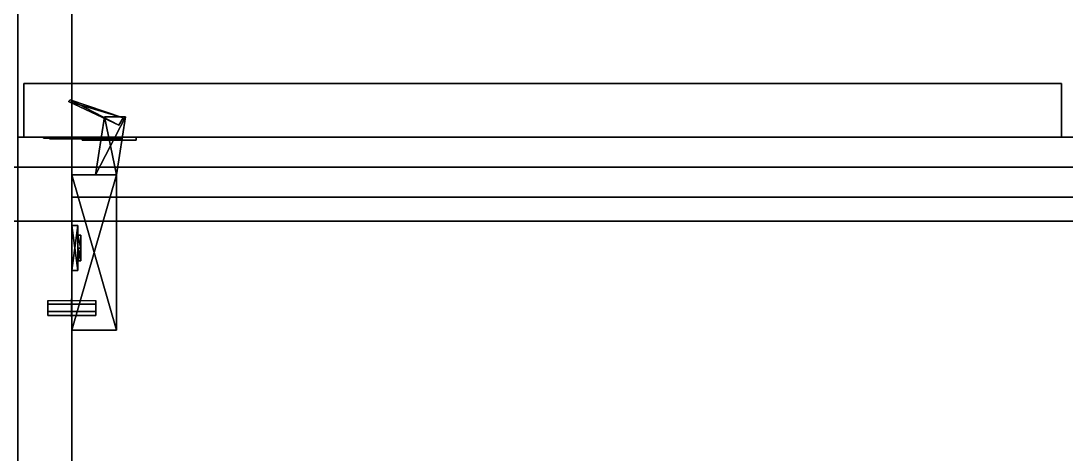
# Model space of a CAD drawing. Extents: x 0 to 5228, y -2725 to 0.
# Drawn here: x 3055.5 to 3404.5, y -1920.9 to -1776.1 of the extents above; entities that cross this region are included whole.
import ezdxf

# ---------------------------------------------------------------- set-up
doc = ezdxf.new("R2010")
doc.units = 0
for name, color, linetype in [('LAYER0', 7, 'CONTINUOUS'), ('LAYER1', 7, 'CONTINUOUS'), ('LAYER103', 7, 'CONTINUOUS'), ('LAYER106', 254, 'CONTINUOUS'), ('LAYER113', 28, 'CONTINUOUS'), ('LAYER114', 253, 'CONTINUOUS'), ('LAYER115', 28, 'CONTINUOUS'), ('LAYER116', 253, 'CONTINUOUS'), ('LAYER117', 251, 'CONTINUOUS'), ('LAYER390', 251, 'CONTINUOUS'), ('LAYER394', 7, 'CONTINUOUS'), ('LAYER405', 7, 'CONTINUOUS'), ('LAYER420', 7, 'CONTINUOUS'), ('LAYER5', 251, 'CONTINUOUS'), ('LAYER847', 7, 'CONTINUOUS'), ('LAYER90', 7, 'CONTINUOUS'), ('LAYER91', 7, 'CONTINUOUS'), ('LAYER94', 7, 'CONTINUOUS')]:
    doc.layers.add(name, color=color, linetype=linetype)

msp = doc.modelspace()

# ---------------------------------------------------------------- linework, layer by layer
at = {"layer": 'LAYER0', "invisible_edges": 1}
for points in [[(5227.5, 0), (0, -2725.14), (0, 0), (5227.5, 0)], [(5227.5, -2725.14, 5), (0, 0, 5), (0, -2725.14, 5), (5227.5, -2725.14, 5)], [(0, 0, 5), (5227.5, -2725.14, 5), (5227.5, 0, 5), (0, 0, 5)], [(0, -2725.14), (5227.5, 0), (5227.5, -2725.14), (0, -2725.14)]]:
    msp.add_3dface(points, dxfattribs=at)
at = {"layer": 'LAYER103', "invisible_edges": 1}
for points in [[(3072.5, -2140.4, 2051), (3736.5, -1835, 2051), (3736.5, -2140.4, 2051), (3072.5, -2140.4, 2051)], [(3736.5, -1835, 2051), (3072.5, -2140.4, 2051), (3072.5, -1835, 2051), (3736.5, -1835, 2051)], [(3072.5, -1835, 2069), (3736.5, -1835, 2051), (3072.5, -1835, 2051), (3072.5, -1835, 2069)], [(3736.5, -1835, 2051), (3072.5, -1835, 2069), (3736.5, -1835, 2069), (3736.5, -1835, 2051)], [(3072.5, -2140.4, 2051), (3072.5, -1835, 2069), (3072.5, -1835, 2051), (3072.5, -2140.4, 2051)], [(3072.5, -1835, 2069), (3072.5, -2140.4, 2051), (3072.5, -2140.4, 2069), (3072.5, -1835, 2069)], [(3072.5, -1835, 2069), (3736.5, -2140.4, 2069), (3736.5, -1835, 2069), (3072.5, -1835, 2069)], [(3736.5, -2140.4, 2069), (3072.5, -1835, 2069), (3072.5, -2140.4, 2069), (3736.5, -2140.4, 2069)]]:
    msp.add_3dface(points, dxfattribs=at)
at = {"layer": 'LAYER106'}
for points in [[(3064.5, -1869.5, 2048.5), (3064.5, -1874.5, 2048.5), (3064.5, -1873.25, 2050.665), (3064.5, -1870.75, 2050.665)], [(3064.5, -1869.5, 2048.5), (3064.5, -1870.75, 2046.335), (3064.5, -1873.25, 2046.335), (3064.5, -1874.5, 2048.5)], [(3072.45, -1875, 2048.5), (3072.45, -1869, 2048.5), (3072.45, -1870.5, 2051.098), (3072.45, -1873.5, 2051.098)], [(3072.45, -1875, 2048.5), (3072.45, -1869, 2048.5), (3072.45, -1870.5, 2045.902), (3072.45, -1873.5, 2045.902)], [(3072.55, -1875, 2048.5), (3072.55, -1869, 2048.5), (3072.55, -1870.5, 2051.098), (3072.55, -1873.5, 2051.098)], [(3072.55, -1875, 2048.5), (3072.55, -1869, 2048.5), (3072.55, -1870.5, 2045.902), (3072.55, -1873.5, 2045.902)], [(3080.5, -1869.5, 2048.5), (3080.5, -1874.5, 2048.5), (3080.5, -1873.25, 2050.665), (3080.5, -1870.75, 2050.665)], [(3080.5, -1869.5, 2048.5), (3080.5, -1870.75, 2046.335), (3080.5, -1873.25, 2046.335), (3080.5, -1874.5, 2048.5)]]:
    msp.add_3dface(points, dxfattribs=at)
at = {"layer": 'LAYER113'}
for points, invisible_edges in [([(3063.99, -1815.25, 1743.025), (3063, -1815.25, 1748), (3065, -1815.25, 1748), (3065, -1815.25, 1742.5)], 10), ([(3063, -1815.25, 1748), (3063.99, -1815.25, 1752.975), (3065, -1815.25, 1753.5), (3065, -1815.25, 1748)], 10), ([(3066.808, -1815.25, 1738.808), (3063.99, -1815.25, 1743.025), (3065, -1815.25, 1742.5), (3068.5, -1815.25, 1742.5)], 10), ([(3063.99, -1815.25, 1752.975), (3066.808, -1815.25, 1757.192), (3068.5, -1815.25, 1753.5), (3065, -1815.25, 1753.5)], 10), ([(3065, -1815.5, 1753.5), (3065, -1815.5, 1742.5), (3072, -1815.5, 1742.5), (3071.791, -1815.5, 1753.317)], 4), ([(3071.025, -1815.25, 1735.99), (3066.808, -1815.25, 1738.808), (3068.5, -1815.25, 1742.5), (3072, -1815.25, 1742.5)], 10), ([(3066.808, -1815.25, 1757.192), (3071.025, -1815.25, 1760.01), (3072, -1815.25, 1753.5), (3068.5, -1815.25, 1753.5)], 10), ([(3076, -1815.25, 1735), (3071.025, -1815.25, 1735.99), (3072, -1815.25, 1742.5), (3076, -1815.25, 1739)], 2), ([(3071.025, -1815.25, 1760.01), (3076, -1815.25, 1761), (3076, -1815.25, 1757), (3072, -1815.25, 1753.5)], 8), ([(3071.791, -1815.5, 1753.317), (3072, -1815.5, 1742.5), (3076, -1815.5, 1739), (3076, -1815.5, 1757)], 5), ([(3076, -1815.5, 1757), (3076, -1815.5, 1739), (3089, -1815.5, 1739), (3089, -1815.5, 1757)], 1), ([(3094, -1816, 1727), (3089, -1816, 1739), (3076, -1816, 1739), (3076, -1816, 1727)], 1), ([(3094, -1816, 1769), (3089, -1816, 1757), (3076, -1816, 1757), (3076, -1816, 1769)], 1), ([(3094, -1816, 1769), (3094, -1816, 1727), (3089, -1816, 1739), (3089, -1816, 1757)], 10)]:
    msp.add_3dface(points, dxfattribs=dict(at, invisible_edges=invisible_edges))
for points in [[(3076, -1815, 1739), (3076, -1815, 1727), (3076, -1815, 1739)], [(3076, -1815, 1757), (3076, -1815, 1769), (3076, -1815, 1757)], [(3089, -1816, 1739), (3089, -1815, 1739), (3076, -1815, 1739), (3076, -1816, 1739)], [(3076, -1816, 1739), (3076, -1815, 1739), (3076, -1815, 1727), (3076, -1816, 1727)], [(3076, -1816, 1727), (3076, -1815, 1727), (3094, -1815, 1727), (3094, -1816, 1727)], [(3089, -1816, 1757), (3089, -1815, 1757), (3076, -1815, 1757), (3076, -1816, 1757)], [(3076, -1816, 1757), (3076, -1815, 1757), (3076, -1815, 1769), (3076, -1816, 1769)], [(3076, -1816, 1769), (3076, -1815, 1769), (3094, -1815, 1769), (3094, -1816, 1769)], [(3094, -1815, 1727), (3076, -1815, 1727), (3076, -1815, 1769), (3094, -1815, 1769)], [(3094, -1816, 1727), (3076, -1816, 1727), (3076, -1816, 1727), (3094, -1816, 1727)], [(3094, -1816, 1769), (3076, -1816, 1769), (3076, -1816, 1769), (3094, -1816, 1769)], [(3089, -1815, 1739), (3089, -1815, 1757), (3089, -1815, 1739)], [(3089, -1816, 1739), (3089, -1815, 1739), (3089, -1815, 1757), (3089, -1816, 1757)], [(3094, -1816, 1769), (3094, -1815, 1769), (3094, -1816, 1769)], [(3094, -1815, 1727), (3094, -1815, 1769), (3094, -1816, 1769), (3094, -1816, 1727)]]:
    msp.add_3dface(points, dxfattribs=at)
at = {"layer": 'LAYER114'}
for points in [[(3071.418, -1803.077, 1742.348), (3071.909, -1802.5, 1742.348), (3088.192, -1810.925, 1742.348), (3071.418, -1803.077, 1742.348)], [(3071.418, -1803.077, 1753.652), (3089.682, -1808.544, 1753.652), (3071.909, -1802.5, 1753.652), (3071.418, -1803.077, 1753.652)], [(3088.192, -1810.925, 1753.652), (3089.682, -1808.544, 1753.652), (3071.418, -1803.077, 1753.652), (3088.192, -1810.925, 1753.652)], [(3088.192, -1810.925, 1742.348), (3071.909, -1802.5, 1742.348), (3089.682, -1808.544, 1742.348), (3088.192, -1810.925, 1742.348)], [(3071.909, -1802.5, 1742.348), (3071.909, -1802.5, 1753.652), (3089.682, -1808.544, 1742.348), (3071.909, -1802.5, 1742.348)], [(3089.682, -1808.544, 1742.348), (3071.909, -1802.5, 1753.652), (3089.682, -1808.544, 1753.652), (3089.682, -1808.544, 1742.348)], [(3083.442, -1808.135, 1741.217), (3090.406, -1808.135, 1741.217), (3080.458, -1827.5, 1741.217), (3083.442, -1808.135, 1741.217)], [(3080.458, -1827.5, 1741.217), (3090.406, -1808.135, 1741.217), (3087.421, -1827.5, 1741.217), (3080.458, -1827.5, 1741.217)], [(3080.458, -1827.5, 1754.783), (3087.421, -1827.5, 1754.783), (3083.442, -1808.135, 1754.783), (3080.458, -1827.5, 1754.783)], [(3083.442, -1808.135, 1754.783), (3087.421, -1827.5, 1754.783), (3090.406, -1808.135, 1754.783), (3083.442, -1808.135, 1754.783)], [(3090.406, -1808.135, 1741.217), (3090.406, -1808.135, 1754.783), (3087.421, -1827.5, 1741.217), (3090.406, -1808.135, 1741.217)], [(3087.421, -1827.5, 1741.217), (3090.406, -1808.135, 1754.783), (3087.421, -1827.5, 1754.783), (3087.421, -1827.5, 1741.217)], [(3072.5, -1827.5, 1741.217), (3087.421, -1827.5, 1741.217), (3072.5, -1879.5, 1741.217), (3072.5, -1827.5, 1741.217)], [(3072.5, -1879.5, 1741.217), (3087.421, -1827.5, 1741.217), (3087.421, -1879.5, 1741.217), (3072.5, -1879.5, 1741.217)], [(3072.5, -1879.5, 1754.783), (3087.421, -1879.5, 1754.783), (3072.5, -1827.5, 1754.783), (3072.5, -1879.5, 1754.783)], [(3072.5, -1827.5, 1754.783), (3087.421, -1879.5, 1754.783), (3087.421, -1827.5, 1754.783), (3072.5, -1827.5, 1754.783)], [(3087.421, -1827.5, 1741.217), (3087.421, -1827.5, 1754.783), (3087.421, -1879.5, 1741.217), (3087.421, -1827.5, 1741.217)], [(3087.421, -1879.5, 1741.217), (3087.421, -1827.5, 1754.783), (3087.421, -1879.5, 1754.783), (3087.421, -1879.5, 1741.217)], [(3074.49, -1844.5, 1774), (3072.5, -1844.5, 1774), (3072.5, -1859.5, 1774), (3074.49, -1844.5, 1774)], [(3074.49, -1844.5, 1774), (3072.5, -1859.5, 1774), (3074.49, -1859.5, 1774), (3074.49, -1844.5, 1774)], [(3074.49, -1859.5, 1722), (3072.5, -1859.5, 1722), (3072.5, -1844.5, 1722), (3074.49, -1859.5, 1722)], [(3074.49, -1859.5, 1722), (3072.5, -1844.5, 1722), (3074.49, -1844.5, 1722), (3074.49, -1859.5, 1722)], [(3072.5, -1844.5, 1722), (3072.5, -1844.5, 1774), (3074.49, -1844.5, 1774), (3072.5, -1844.5, 1722)], [(3072.5, -1844.5, 1722), (3074.49, -1844.5, 1774), (3074.49, -1844.5, 1722), (3072.5, -1844.5, 1722)], [(3074.49, -1844.5, 1722), (3074.49, -1844.5, 1774), (3074.49, -1859.5, 1774), (3074.49, -1844.5, 1722)], [(3074.49, -1844.5, 1722), (3074.49, -1859.5, 1774), (3074.49, -1859.5, 1722), (3074.49, -1844.5, 1722)], [(3075.484, -1847.757, 1766.087), (3075.484, -1852, 1761.291), (3074.49, -1847.757, 1766.087), (3075.484, -1847.757, 1766.087)], [(3074.49, -1847.757, 1766.087), (3075.484, -1852, 1761.291), (3074.49, -1852, 1761.291), (3074.49, -1847.757, 1766.087)], [(3074.49, -1852, 1770.883), (3074.49, -1852, 1761.291), (3074.49, -1847.757, 1766.087), (3074.49, -1852, 1770.883)], [(3074.49, -1852, 1770.883), (3075.484, -1852, 1770.883), (3074.49, -1847.757, 1766.087), (3074.49, -1852, 1770.883)], [(3074.49, -1847.757, 1766.087), (3075.484, -1852, 1770.883), (3075.484, -1847.757, 1766.087), (3074.49, -1847.757, 1766.087)], [(3075.484, -1847.757, 1729.913), (3075.484, -1852, 1725.117), (3074.49, -1847.757, 1729.913), (3075.484, -1847.757, 1729.913)], [(3074.49, -1847.757, 1729.913), (3075.484, -1852, 1725.117), (3074.49, -1852, 1725.117), (3074.49, -1847.757, 1729.913)], [(3074.49, -1852, 1734.709), (3074.49, -1852, 1725.117), (3074.49, -1847.757, 1729.913), (3074.49, -1852, 1734.709)], [(3074.49, -1852, 1734.709), (3075.484, -1852, 1734.709), (3074.49, -1847.757, 1729.913), (3074.49, -1852, 1734.709)], [(3074.49, -1847.757, 1729.913), (3075.484, -1852, 1734.709), (3075.484, -1847.757, 1729.913), (3074.49, -1847.757, 1729.913)], [(3075.484, -1852, 1770.883), (3075.484, -1856.243, 1766.087), (3075.484, -1847.757, 1766.087), (3075.484, -1852, 1770.883)], [(3075.484, -1847.757, 1766.087), (3075.484, -1856.243, 1766.087), (3075.484, -1852, 1761.291), (3075.484, -1847.757, 1766.087)], [(3075.484, -1852, 1734.709), (3075.484, -1856.243, 1729.913), (3075.484, -1847.757, 1729.913), (3075.484, -1852, 1734.709)], [(3075.484, -1847.757, 1729.913), (3075.484, -1856.243, 1729.913), (3075.484, -1852, 1725.117), (3075.484, -1847.757, 1729.913)], [(3075.484, -1852, 1761.291), (3075.484, -1856.243, 1766.087), (3074.49, -1852, 1761.291), (3075.484, -1852, 1761.291)], [(3074.49, -1852, 1761.291), (3075.484, -1856.243, 1766.087), (3074.49, -1856.243, 1766.087), (3074.49, -1852, 1761.291)], [(3075.484, -1856.243, 1766.087), (3075.484, -1852, 1770.883), (3074.49, -1856.243, 1766.087), (3075.484, -1856.243, 1766.087)], [(3074.49, -1856.243, 1766.087), (3075.484, -1852, 1770.883), (3074.49, -1852, 1770.883), (3074.49, -1856.243, 1766.087)], [(3074.49, -1852, 1770.883), (3074.49, -1856.243, 1766.087), (3074.49, -1852, 1761.291), (3074.49, -1852, 1770.883)], [(3075.484, -1852, 1725.117), (3075.484, -1856.243, 1729.913), (3074.49, -1852, 1725.117), (3075.484, -1852, 1725.117)], [(3074.49, -1852, 1725.117), (3075.484, -1856.243, 1729.913), (3074.49, -1856.243, 1729.913), (3074.49, -1852, 1725.117)], [(3075.484, -1856.243, 1729.913), (3075.484, -1852, 1734.709), (3074.49, -1856.243, 1729.913), (3075.484, -1856.243, 1729.913)], [(3074.49, -1856.243, 1729.913), (3075.484, -1852, 1734.709), (3074.49, -1852, 1734.709), (3074.49, -1856.243, 1729.913)], [(3074.49, -1852, 1734.709), (3074.49, -1856.243, 1729.913), (3074.49, -1852, 1725.117), (3074.49, -1852, 1734.709)], [(3074.49, -1859.5, 1774), (3072.5, -1859.5, 1774), (3072.5, -1859.5, 1722), (3074.49, -1859.5, 1774)], [(3074.49, -1859.5, 1774), (3072.5, -1859.5, 1722), (3074.49, -1859.5, 1722), (3074.49, -1859.5, 1774)], [(3072.5, -1879.5, 1741.217), (3087.421, -1879.5, 1741.217), (3072.5, -1879.5, 1754.783), (3072.5, -1879.5, 1741.217)], [(3072.5, -1879.5, 1754.783), (3087.421, -1879.5, 1741.217), (3087.421, -1879.5, 1754.783), (3072.5, -1879.5, 1754.783)]]:
    msp.add_3dface(points, dxfattribs=at)
at = {"layer": 'LAYER115'}
for points, invisible_edges in [([(3063.99, -1815.25, 2367.025), (3063, -1815.25, 2372), (3065, -1815.25, 2372), (3065, -1815.25, 2366.5)], 10), ([(3063, -1815.25, 2372), (3063.99, -1815.25, 2376.975), (3065, -1815.25, 2377.5), (3065, -1815.25, 2372)], 10), ([(3066.808, -1815.25, 2362.808), (3063.99, -1815.25, 2367.025), (3065, -1815.25, 2366.5), (3068.5, -1815.25, 2366.5)], 10), ([(3063.99, -1815.25, 2376.975), (3066.808, -1815.25, 2381.192), (3068.5, -1815.25, 2377.5), (3065, -1815.25, 2377.5)], 10), ([(3065, -1815.5, 2377.5), (3065, -1815.5, 2366.5), (3072, -1815.5, 2366.5), (3071.791, -1815.5, 2377.317)], 4), ([(3071.025, -1815.25, 2359.99), (3066.808, -1815.25, 2362.808), (3068.5, -1815.25, 2366.5), (3072, -1815.25, 2366.5)], 10), ([(3066.808, -1815.25, 2381.192), (3071.025, -1815.25, 2384.01), (3072, -1815.25, 2377.5), (3068.5, -1815.25, 2377.5)], 10), ([(3076, -1815.25, 2359), (3071.025, -1815.25, 2359.99), (3072, -1815.25, 2366.5), (3076, -1815.25, 2363)], 2), ([(3071.025, -1815.25, 2384.01), (3076, -1815.25, 2385), (3076, -1815.25, 2381), (3072, -1815.25, 2377.5)], 8), ([(3071.791, -1815.5, 2377.317), (3072, -1815.5, 2366.5), (3076, -1815.5, 2363), (3076, -1815.5, 2381)], 5), ([(3076, -1815.5, 2381), (3076, -1815.5, 2363), (3089, -1815.5, 2363), (3089, -1815.5, 2381)], 1), ([(3094, -1816, 2351), (3089, -1816, 2363), (3076, -1816, 2363), (3076, -1816, 2351)], 1), ([(3094, -1816, 2393), (3089, -1816, 2381), (3076, -1816, 2381), (3076, -1816, 2393)], 1), ([(3094, -1816, 2393), (3094, -1816, 2351), (3089, -1816, 2363), (3089, -1816, 2381)], 10)]:
    msp.add_3dface(points, dxfattribs=dict(at, invisible_edges=invisible_edges))
for points in [[(3076, -1815, 2363), (3076, -1815, 2351), (3076, -1815, 2363)], [(3076, -1815, 2381), (3076, -1815, 2393), (3076, -1815, 2381)], [(3089, -1816, 2363), (3089, -1815, 2363), (3076, -1815, 2363), (3076, -1816, 2363)], [(3076, -1816, 2363), (3076, -1815, 2363), (3076, -1815, 2351), (3076, -1816, 2351)], [(3076, -1816, 2351), (3076, -1815, 2351), (3094, -1815, 2351), (3094, -1816, 2351)], [(3089, -1816, 2381), (3089, -1815, 2381), (3076, -1815, 2381), (3076, -1816, 2381)], [(3076, -1816, 2381), (3076, -1815, 2381), (3076, -1815, 2393), (3076, -1816, 2393)], [(3076, -1816, 2393), (3076, -1815, 2393), (3094, -1815, 2393), (3094, -1816, 2393)], [(3094, -1815, 2351), (3076, -1815, 2351), (3076, -1815, 2393), (3094, -1815, 2393)], [(3094, -1816, 2351), (3076, -1816, 2351), (3076, -1816, 2351), (3094, -1816, 2351)], [(3094, -1816, 2393), (3076, -1816, 2393), (3076, -1816, 2393), (3094, -1816, 2393)], [(3089, -1815, 2363), (3089, -1815, 2381), (3089, -1815, 2363)], [(3089, -1816, 2363), (3089, -1815, 2363), (3089, -1815, 2381), (3089, -1816, 2381)], [(3094, -1816, 2393), (3094, -1815, 2393), (3094, -1816, 2393)], [(3094, -1815, 2351), (3094, -1815, 2393), (3094, -1816, 2393), (3094, -1816, 2351)]]:
    msp.add_3dface(points, dxfattribs=at)
at = {"layer": 'LAYER116'}
for points in [[(3071.418, -1803.077, 2366.348), (3071.909, -1802.5, 2366.348), (3088.192, -1810.925, 2366.348), (3071.418, -1803.077, 2366.348)], [(3071.418, -1803.077, 2377.652), (3089.682, -1808.544, 2377.652), (3071.909, -1802.5, 2377.652), (3071.418, -1803.077, 2377.652)], [(3088.192, -1810.925, 2377.652), (3089.682, -1808.544, 2377.652), (3071.418, -1803.077, 2377.652), (3088.192, -1810.925, 2377.652)], [(3088.192, -1810.925, 2366.348), (3071.909, -1802.5, 2366.348), (3089.682, -1808.544, 2366.348), (3088.192, -1810.925, 2366.348)], [(3071.909, -1802.5, 2366.348), (3071.909, -1802.5, 2377.652), (3089.682, -1808.544, 2366.348), (3071.909, -1802.5, 2366.348)], [(3089.682, -1808.544, 2366.348), (3071.909, -1802.5, 2377.652), (3089.682, -1808.544, 2377.652), (3089.682, -1808.544, 2366.348)], [(3083.442, -1808.135, 2365.217), (3090.406, -1808.135, 2365.217), (3080.458, -1827.5, 2365.217), (3083.442, -1808.135, 2365.217)], [(3080.458, -1827.5, 2365.217), (3090.406, -1808.135, 2365.217), (3087.421, -1827.5, 2365.217), (3080.458, -1827.5, 2365.217)], [(3080.458, -1827.5, 2378.783), (3087.421, -1827.5, 2378.783), (3083.442, -1808.135, 2378.783), (3080.458, -1827.5, 2378.783)], [(3083.442, -1808.135, 2378.783), (3087.421, -1827.5, 2378.783), (3090.406, -1808.135, 2378.783), (3083.442, -1808.135, 2378.783)], [(3090.406, -1808.135, 2365.217), (3090.406, -1808.135, 2378.783), (3087.421, -1827.5, 2365.217), (3090.406, -1808.135, 2365.217)], [(3087.421, -1827.5, 2365.217), (3090.406, -1808.135, 2378.783), (3087.421, -1827.5, 2378.783), (3087.421, -1827.5, 2365.217)], [(3072.5, -1827.5, 2365.217), (3087.421, -1827.5, 2365.217), (3072.5, -1879.5, 2365.217), (3072.5, -1827.5, 2365.217)], [(3072.5, -1879.5, 2365.217), (3087.421, -1827.5, 2365.217), (3087.421, -1879.5, 2365.217), (3072.5, -1879.5, 2365.217)], [(3072.5, -1879.5, 2378.783), (3087.421, -1879.5, 2378.783), (3072.5, -1827.5, 2378.783), (3072.5, -1879.5, 2378.783)], [(3072.5, -1827.5, 2378.783), (3087.421, -1879.5, 2378.783), (3087.421, -1827.5, 2378.783), (3072.5, -1827.5, 2378.783)], [(3087.421, -1827.5, 2365.217), (3087.421, -1827.5, 2378.783), (3087.421, -1879.5, 2365.217), (3087.421, -1827.5, 2365.217)], [(3087.421, -1879.5, 2365.217), (3087.421, -1827.5, 2378.783), (3087.421, -1879.5, 2378.783), (3087.421, -1879.5, 2365.217)], [(3074.49, -1844.5, 2398), (3072.5, -1844.5, 2398), (3072.5, -1859.5, 2398), (3074.49, -1844.5, 2398)], [(3074.49, -1844.5, 2398), (3072.5, -1859.5, 2398), (3074.49, -1859.5, 2398), (3074.49, -1844.5, 2398)], [(3074.49, -1859.5, 2346), (3072.5, -1859.5, 2346), (3072.5, -1844.5, 2346), (3074.49, -1859.5, 2346)], [(3074.49, -1859.5, 2346), (3072.5, -1844.5, 2346), (3074.49, -1844.5, 2346), (3074.49, -1859.5, 2346)], [(3072.5, -1844.5, 2346), (3072.5, -1844.5, 2398), (3074.49, -1844.5, 2398), (3072.5, -1844.5, 2346)], [(3072.5, -1844.5, 2346), (3074.49, -1844.5, 2398), (3074.49, -1844.5, 2346), (3072.5, -1844.5, 2346)], [(3074.49, -1844.5, 2346), (3074.49, -1844.5, 2398), (3074.49, -1859.5, 2398), (3074.49, -1844.5, 2346)], [(3074.49, -1844.5, 2346), (3074.49, -1859.5, 2398), (3074.49, -1859.5, 2346), (3074.49, -1844.5, 2346)], [(3075.484, -1847.757, 2390.087), (3075.484, -1852, 2385.291), (3074.49, -1847.757, 2390.087), (3075.484, -1847.757, 2390.087)], [(3074.49, -1847.757, 2390.087), (3075.484, -1852, 2385.291), (3074.49, -1852, 2385.291), (3074.49, -1847.757, 2390.087)], [(3074.49, -1852, 2394.883), (3074.49, -1852, 2385.291), (3074.49, -1847.757, 2390.087), (3074.49, -1852, 2394.883)], [(3074.49, -1852, 2394.883), (3075.484, -1852, 2394.883), (3074.49, -1847.757, 2390.087), (3074.49, -1852, 2394.883)], [(3074.49, -1847.757, 2390.087), (3075.484, -1852, 2394.883), (3075.484, -1847.757, 2390.087), (3074.49, -1847.757, 2390.087)], [(3075.484, -1847.757, 2353.913), (3075.484, -1852, 2349.117), (3074.49, -1847.757, 2353.913), (3075.484, -1847.757, 2353.913)], [(3074.49, -1847.757, 2353.913), (3075.484, -1852, 2349.117), (3074.49, -1852, 2349.117), (3074.49, -1847.757, 2353.913)], [(3074.49, -1852, 2358.709), (3074.49, -1852, 2349.117), (3074.49, -1847.757, 2353.913), (3074.49, -1852, 2358.709)], [(3074.49, -1852, 2358.709), (3075.484, -1852, 2358.709), (3074.49, -1847.757, 2353.913), (3074.49, -1852, 2358.709)], [(3074.49, -1847.757, 2353.913), (3075.484, -1852, 2358.709), (3075.484, -1847.757, 2353.913), (3074.49, -1847.757, 2353.913)], [(3075.484, -1852, 2394.883), (3075.484, -1856.243, 2390.087), (3075.484, -1847.757, 2390.087), (3075.484, -1852, 2394.883)], [(3075.484, -1847.757, 2390.087), (3075.484, -1856.243, 2390.087), (3075.484, -1852, 2385.291), (3075.484, -1847.757, 2390.087)], [(3075.484, -1852, 2358.709), (3075.484, -1856.243, 2353.913), (3075.484, -1847.757, 2353.913), (3075.484, -1852, 2358.709)], [(3075.484, -1847.757, 2353.913), (3075.484, -1856.243, 2353.913), (3075.484, -1852, 2349.117), (3075.484, -1847.757, 2353.913)], [(3075.484, -1852, 2385.291), (3075.484, -1856.243, 2390.087), (3074.49, -1852, 2385.291), (3075.484, -1852, 2385.291)], [(3074.49, -1852, 2385.291), (3075.484, -1856.243, 2390.087), (3074.49, -1856.243, 2390.087), (3074.49, -1852, 2385.291)], [(3075.484, -1856.243, 2390.087), (3075.484, -1852, 2394.883), (3074.49, -1856.243, 2390.087), (3075.484, -1856.243, 2390.087)], [(3074.49, -1856.243, 2390.087), (3075.484, -1852, 2394.883), (3074.49, -1852, 2394.883), (3074.49, -1856.243, 2390.087)], [(3074.49, -1852, 2394.883), (3074.49, -1856.243, 2390.087), (3074.49, -1852, 2385.291), (3074.49, -1852, 2394.883)], [(3075.484, -1852, 2349.117), (3075.484, -1856.243, 2353.913), (3074.49, -1852, 2349.117), (3075.484, -1852, 2349.117)], [(3074.49, -1852, 2349.117), (3075.484, -1856.243, 2353.913), (3074.49, -1856.243, 2353.913), (3074.49, -1852, 2349.117)], [(3075.484, -1856.243, 2353.913), (3075.484, -1852, 2358.709), (3074.49, -1856.243, 2353.913), (3075.484, -1856.243, 2353.913)], [(3074.49, -1856.243, 2353.913), (3075.484, -1852, 2358.709), (3074.49, -1852, 2358.709), (3074.49, -1856.243, 2353.913)], [(3074.49, -1852, 2358.709), (3074.49, -1856.243, 2353.913), (3074.49, -1852, 2349.117), (3074.49, -1852, 2358.709)], [(3074.49, -1859.5, 2398), (3072.5, -1859.5, 2398), (3072.5, -1859.5, 2346), (3074.49, -1859.5, 2398)], [(3074.49, -1859.5, 2398), (3072.5, -1859.5, 2346), (3074.49, -1859.5, 2346), (3074.49, -1859.5, 2398)], [(3072.5, -1879.5, 2365.217), (3087.421, -1879.5, 2365.217), (3072.5, -1879.5, 2378.783), (3072.5, -1879.5, 2365.217)], [(3072.5, -1879.5, 2378.783), (3087.421, -1879.5, 2365.217), (3087.421, -1879.5, 2378.783), (3072.5, -1879.5, 2378.783)]]:
    msp.add_3dface(points, dxfattribs=at)
at = {"layer": 'LAYER117', "invisible_edges": 1}
for points in [[(3403, -1797, 1620), (3056.5, -1815, 1620), (3056.5, -1797, 1620), (3403, -1797, 1620)], [(3056.5, -1815, 1620), (3403, -1797, 1620), (3403, -1815, 1620), (3056.5, -1815, 1620)], [(3056.5, -1797, 2472), (3056.5, -1815, 1620), (3056.5, -1815, 2472), (3056.5, -1797, 2472)], [(3056.5, -1815, 1620), (3056.5, -1797, 2472), (3056.5, -1797, 1620), (3056.5, -1815, 1620)], [(3403, -1815, 2472), (3056.5, -1797, 2472), (3056.5, -1815, 2472), (3403, -1815, 2472)], [(3056.5, -1797, 2472), (3403, -1815, 2472), (3403, -1797, 2472), (3056.5, -1797, 2472)], [(3056.5, -1797, 2472), (3403, -1797, 1620), (3056.5, -1797, 1620), (3056.5, -1797, 2472)], [(3403, -1797, 1620), (3056.5, -1797, 2472), (3403, -1797, 2472), (3403, -1797, 1620)], [(3403, -1797, 1620), (3403, -1815, 2472), (3403, -1815, 1620), (3403, -1797, 1620)], [(3403, -1815, 2472), (3403, -1797, 1620), (3403, -1797, 2472), (3403, -1815, 2472)], [(3403, -1815, 2472), (3056.5, -1815, 1620), (3403, -1815, 1620), (3403, -1815, 2472)], [(3056.5, -1815, 1620), (3403, -1815, 2472), (3056.5, -1815, 2472), (3056.5, -1815, 1620)]]:
    msp.add_3dface(points, dxfattribs=at)
at = {"layer": 'LAYER390', "invisible_edges": 1}
for points in [[(3784.5, -2165, 1645), (3054.5, -1815, 1645), (3054.5, -2165, 1645), (3784.5, -2165, 1645)], [(3054.5, -1815, 1645), (3784.5, -2165, 1645), (3784.5, -1815, 1645), (3054.5, -1815, 1645)], [(3784.5, -1815, 1627), (3054.5, -1815, 1645), (3784.5, -1815, 1645), (3784.5, -1815, 1627)], [(3054.5, -1815, 1645), (3784.5, -1815, 1627), (3054.5, -1815, 1627), (3054.5, -1815, 1645)], [(3784.5, -1815, 1627), (3054.5, -2165, 1627), (3054.5, -1815, 1627), (3784.5, -1815, 1627)], [(3054.5, -2165, 1627), (3784.5, -1815, 1627), (3784.5, -2165, 1627), (3054.5, -2165, 1627)]]:
    msp.add_3dface(points, dxfattribs=at)
at = {"layer": 'LAYER394'}
for points, invisible_edges in [([(3784.5, -1565, 885), (2281.5, -2165, 885), (2281.5, -1565, 885), (3784.5, -1565, 885)], 3), ([(2281.5, -2165, 885), (3784.5, -1565, 885), (3784.5, -2165, 885), (2281.5, -2165, 885)], 1), ([(2281.5, -1565, 940), (2281.5, -2165, 940), (3784.5, -2165, 940), (2281.5, -1565, 940)], 5), ([(2281.5, -1565, 940), (3784.5, -2165, 940), (3784.5, -1565, 940), (2281.5, -1565, 940)], 1)]:
    msp.add_3dface(points, dxfattribs=dict(at, invisible_edges=invisible_edges))
at = {"layer": 'LAYER405', "invisible_edges": 1}
for points in [[(3072.5, -2165, 156), (3736.5, -1595, 156), (3736.5, -2165, 156), (3072.5, -2165, 156)], [(3736.5, -1595, 156), (3072.5, -2165, 156), (3072.5, -1595, 156), (3736.5, -1595, 156)], [(3072.5, -2165, 156), (3072.5, -1595, 174), (3072.5, -1595, 156), (3072.5, -2165, 156)], [(3072.5, -1595, 174), (3072.5, -2165, 156), (3072.5, -2165, 174), (3072.5, -1595, 174)], [(3072.5, -1595, 174), (3736.5, -2165, 174), (3736.5, -1595, 174), (3072.5, -1595, 174)], [(3736.5, -2165, 174), (3072.5, -1595, 174), (3072.5, -2165, 174), (3736.5, -2165, 174)]]:
    msp.add_3dface(points, dxfattribs=at)
at = {"layer": 'LAYER420', "invisible_edges": 1}
for points in [[(3072.5, -2165, 155), (3054.5, -1595, 155), (3072.5, -1595, 155), (3072.5, -2165, 155)], [(3054.5, -1595, 155), (3072.5, -2165, 155), (3054.5, -2165, 155), (3054.5, -1595, 155)], [(3054.5, -2165, 885), (3072.5, -1595, 885), (3054.5, -1595, 885), (3054.5, -2165, 885)], [(3072.5, -1595, 885), (3054.5, -2165, 885), (3072.5, -2165, 885), (3072.5, -1595, 885)], [(3072.5, -2165, 155), (3072.5, -1595, 885), (3072.5, -2165, 885), (3072.5, -2165, 155)], [(3072.5, -1595, 885), (3072.5, -2165, 155), (3072.5, -1595, 155), (3072.5, -1595, 885)]]:
    msp.add_3dface(points, dxfattribs=at)
at = {"layer": 'LAYER5', "invisible_edges": 1}
for points in [[(2299.5, -1825, 2475), (3820.5, -1843, 2475), (2299.5, -1843, 2475), (2299.5, -1825, 2475)], [(3820.5, -1843, 2475), (2299.5, -1825, 2475), (3820.5, -1825, 2475), (3820.5, -1843, 2475)], [(3820.5, -1825, 2545), (2299.5, -1843, 2545), (3820.5, -1843, 2545), (3820.5, -1825, 2545)], [(2299.5, -1843, 2545), (3820.5, -1825, 2545), (2299.5, -1825, 2545), (2299.5, -1843, 2545)], [(2299.5, -1825, 2475), (3820.5, -1825, 2545), (3820.5, -1825, 2475), (2299.5, -1825, 2475)], [(3820.5, -1825, 2545), (2299.5, -1825, 2475), (2299.5, -1825, 2545), (3820.5, -1825, 2545)], [(2299.5, -1843, 2545), (3820.5, -1843, 2475), (3820.5, -1843, 2545), (2299.5, -1843, 2545)], [(3820.5, -1843, 2475), (2299.5, -1843, 2545), (2299.5, -1843, 2475), (3820.5, -1843, 2475)]]:
    msp.add_3dface(points, dxfattribs=at)
at = {"layer": 'LAYER847'}
for points, invisible_edges in [([(3784.5, -2165, 5), (2085.5, -1897, 5), (2324.5, -1615, 5), (3784.5, -2165, 5)], 5), ([(2085.5, -1897, 155), (3784.5, -2165, 155), (2324.5, -1615, 155), (2085.5, -1897, 155)], 3), ([(3784.5, -2165, 5), (2324.5, -1615, 5), (3784.5, -1615, 5), (3784.5, -2165, 5)], 1), ([(2324.5, -1615, 155), (3784.5, -2165, 155), (3784.5, -1615, 155), (2324.5, -1615, 155)], 1), ([(1005.5, -2165, 5), (2085.5, -1897, 5), (3784.5, -2165, 5), (1005.5, -2165, 5)], 3), ([(3784.5, -2165, 155), (1005.5, -1897, 155), (1005.5, -2165, 155), (3784.5, -2165, 155)], 1), ([(1005.5, -1897, 155), (3784.5, -2165, 155), (2085.5, -1897, 155), (1005.5, -1897, 155)], 3)]:
    msp.add_3dface(points, dxfattribs=dict(at, invisible_edges=invisible_edges))
at = {"layer": 'LAYER90', "invisible_edges": 1}
for points in [[(3736.5, -2165, 2474), (3072.5, -1815, 2474), (3072.5, -2165, 2474), (3736.5, -2165, 2474)], [(3072.5, -1815, 2474), (3736.5, -2165, 2474), (3736.5, -1815, 2474), (3072.5, -1815, 2474)], [(3736.5, -1815, 2456), (3072.5, -1815, 2474), (3736.5, -1815, 2474), (3736.5, -1815, 2456)], [(3072.5, -1815, 2474), (3736.5, -1815, 2456), (3072.5, -1815, 2456), (3072.5, -1815, 2474)], [(3072.5, -2165, 2456), (3072.5, -1815, 2474), (3072.5, -1815, 2456), (3072.5, -2165, 2456)], [(3072.5, -1815, 2474), (3072.5, -2165, 2456), (3072.5, -2165, 2474), (3072.5, -1815, 2474)], [(3736.5, -1815, 2456), (3072.5, -2165, 2456), (3072.5, -1815, 2456), (3736.5, -1815, 2456)], [(3072.5, -2165, 2456), (3736.5, -1815, 2456), (3736.5, -2165, 2456), (3072.5, -2165, 2456)]]:
    msp.add_3dface(points, dxfattribs=at)
at = {"layer": 'LAYER91', "invisible_edges": 1}
for points in [[(3072.5, -2165, 1646), (3736.5, -1815, 1646), (3736.5, -2165, 1646), (3072.5, -2165, 1646)], [(3736.5, -1815, 1646), (3072.5, -2165, 1646), (3072.5, -1815, 1646), (3736.5, -1815, 1646)], [(3072.5, -1815, 1664), (3736.5, -1815, 1646), (3072.5, -1815, 1646), (3072.5, -1815, 1664)], [(3736.5, -1815, 1646), (3072.5, -1815, 1664), (3736.5, -1815, 1664), (3736.5, -1815, 1646)], [(3072.5, -2165, 1646), (3072.5, -1815, 1664), (3072.5, -1815, 1646), (3072.5, -2165, 1646)], [(3072.5, -1815, 1664), (3072.5, -2165, 1646), (3072.5, -2165, 1664), (3072.5, -1815, 1664)], [(3072.5, -1815, 1664), (3736.5, -2165, 1664), (3736.5, -1815, 1664), (3072.5, -1815, 1664)], [(3736.5, -2165, 1664), (3072.5, -1815, 1664), (3072.5, -2165, 1664), (3736.5, -2165, 1664)]]:
    msp.add_3dface(points, dxfattribs=at)
at = {"layer": 'LAYER94', "invisible_edges": 1}
for points in [[(3072.5, -2165, 1645), (3054.5, -1815, 1645), (3072.5, -1815, 1645), (3072.5, -2165, 1645)], [(3054.5, -1815, 1645), (3072.5, -2165, 1645), (3054.5, -2165, 1645), (3054.5, -1815, 1645)], [(3054.5, -1815, 1645), (3072.5, -1815, 2475), (3072.5, -1815, 1645), (3054.5, -1815, 1645)], [(3072.5, -1815, 2475), (3054.5, -1815, 1645), (3054.5, -1815, 2475), (3072.5, -1815, 2475)], [(3054.5, -2165, 2475), (3072.5, -1815, 2475), (3054.5, -1815, 2475), (3054.5, -2165, 2475)], [(3072.5, -1815, 2475), (3054.5, -2165, 2475), (3072.5, -2165, 2475), (3072.5, -1815, 2475)], [(3072.5, -2165, 1645), (3072.5, -1815, 2475), (3072.5, -2165, 2475), (3072.5, -2165, 1645)], [(3072.5, -1815, 2475), (3072.5, -2165, 1645), (3072.5, -1815, 1645), (3072.5, -1815, 2475)]]:
    msp.add_3dface(points, dxfattribs=at)

# ---------------------------------------------------------------- meshes
at = {"layer": 'LAYER1'}
mesh = msp.add_polymesh((6, 2), dxfattribs=at)
for k, corner in enumerate([(4927.5, -150, 2523), (977.5, -150, 2523), (4927.5, -330, 2523), (4927.5, -150, 2523), (5077.5, -330, 2523), (4927.5, -330, 2523), (5077.5, -2165, 2523), (5077.5, -330, 2523), (2281.5, -2165, 2523), (5077.5, -2165, 2523), (2281.5, -2315, 2523), (5227.5, -2315, 2523)]):
    mesh.set_mesh_vertex(divmod(k, 2), corner)
at = {"layer": 'LAYER106'}
mesh = msp.add_polymesh((2, 6), dxfattribs=dict(at, n_close=True))
for k, corner in enumerate([(3080.5, -1869.5, 2048.5), (3080.5, -1870.75, 2050.665), (3080.5, -1873.25, 2050.665), (3080.5, -1874.5, 2048.5), (3080.5, -1873.25, 2046.335), (3080.5, -1870.75, 2046.335), (3064.5, -1869.5, 2048.5), (3064.5, -1870.75, 2050.665), (3064.5, -1873.25, 2050.665), (3064.5, -1874.5, 2048.5), (3064.5, -1873.25, 2046.335), (3064.5, -1870.75, 2046.335)]):
    mesh.set_mesh_vertex(divmod(k, 6), corner)
mesh = msp.add_polymesh((2, 6), dxfattribs=dict(at, n_close=True))
for k, corner in enumerate([(3072.55, -1869, 2048.5), (3072.55, -1870.5, 2051.098), (3072.55, -1873.5, 2051.098), (3072.55, -1875, 2048.5), (3072.55, -1873.5, 2045.902), (3072.55, -1870.5, 2045.902), (3072.45, -1869, 2048.5), (3072.45, -1870.5, 2051.098), (3072.45, -1873.5, 2051.098), (3072.45, -1875, 2048.5), (3072.45, -1873.5, 2045.902), (3072.45, -1870.5, 2045.902)]):
    mesh.set_mesh_vertex(divmod(k, 6), corner)
at = {"layer": 'LAYER113'}
mesh = msp.add_polymesh((2, 9), dxfattribs=at)
for k, corner in enumerate([(3076, -1815.25, 1735), (3071.025, -1815.25, 1735.99), (3066.808, -1815.25, 1738.808), (3063.99, -1815.25, 1743.025), (3063, -1815.25, 1748), (3063.99, -1815.25, 1752.975), (3066.808, -1815.25, 1757.192), (3071.025, -1815.25, 1760.01), (3076, -1815.25, 1761), (3076, -1815, 1735), (3071.025, -1815, 1735.99), (3066.808, -1815, 1738.808), (3063.99, -1815, 1743.025), (3063, -1815, 1748), (3063.99, -1815, 1752.975), (3066.808, -1815, 1757.192), (3071.025, -1815, 1760.01), (3076, -1815, 1761)]):
    mesh.set_mesh_vertex(divmod(k, 9), corner)
at = {"layer": 'LAYER115'}
mesh = msp.add_polymesh((2, 9), dxfattribs=at)
for k, corner in enumerate([(3076, -1815.25, 2359), (3071.025, -1815.25, 2359.99), (3066.808, -1815.25, 2362.808), (3063.99, -1815.25, 2367.025), (3063, -1815.25, 2372), (3063.99, -1815.25, 2376.975), (3066.808, -1815.25, 2381.192), (3071.025, -1815.25, 2384.01), (3076, -1815.25, 2385), (3076, -1815, 2359), (3071.025, -1815, 2359.99), (3066.808, -1815, 2362.808), (3063.99, -1815, 2367.025), (3063, -1815, 2372), (3063.99, -1815, 2376.975), (3066.808, -1815, 2381.192), (3071.025, -1815, 2384.01), (3076, -1815, 2385)]):
    mesh.set_mesh_vertex(divmod(k, 9), corner)

doc.saveas('drawing.dxf')
